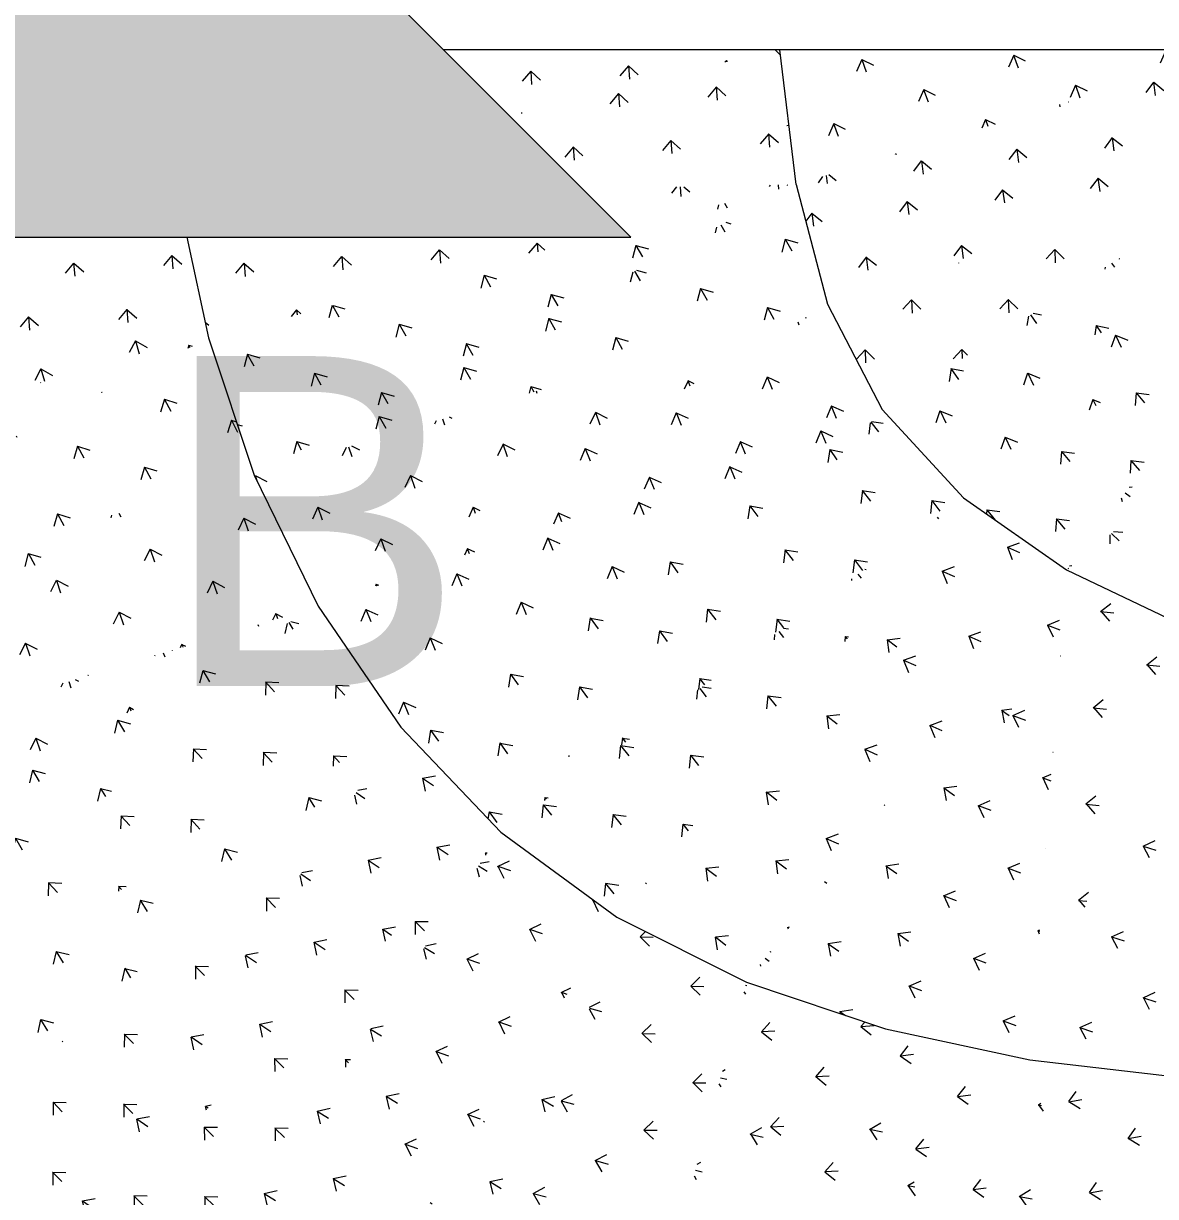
# Model space of a CAD drawing. Header units: millimetres. Extents: x 12827 to 178996, y -27589 to 73652.
# Drawn here: x 61794 to 65843, y -12745 to -8548 of the extents above; entities that cross this region are included whole.
import ezdxf

# ---------------------------------------------------------------- set-up
doc = ezdxf.new("R2010")
doc.units = ezdxf.units.MM
for name, color, linetype, lineweight in [('A-DETL-GENF', 92, 'Continuous', 20), ('A-DETL-THIN', 151, 'Continuous', 9), ('A-FLOR', 192, 'Continuous', 9), ('A-FLOR-PATT', 8, 'Continuous', 9), ('A-WALL', 113, 'Continuous', 20), ('G-ANNO-TEXT', 231, 'Continuous', 5)]:
    doc.layers.add(name, color=color, linetype=linetype, lineweight=lineweight)
doc.styles.add('Arial_4', font='arial.ttf', dxfattribs={"height": 1180.239521})

msp = doc.modelspace()

# ---------------------------------------------------------------- hatches: boundary and pattern name
at = {"layer": 'A-DETL-GENF'}
h = msp.add_hatch(color=7, dxfattribs=at)
h.paths.add_polyline_path([(63966.38843, -9312.51454), (61723.03825, -7069.16435), (61723.03825, -9312.51454)], flags=0)
h.paths.add_polyline_path([(100079.91494, 12764.60871), (100079.91494, 15007.95889), (97836.56475, 15007.95889), (99867.43203, 12977.09161)], flags=0)
h.paths.add_polyline_path([(27942.02118, 12764.60871), (30185.37136, 15007.95889), (27942.02118, 15007.95889)], flags=0)
h.paths.add_polyline_path([(100079.91494, 39639.13527), (100079.91494, 41882.48546), (97836.56475, 41882.48546), (99860.65762, 39858.39259)], flags=0)
h.paths.add_polyline_path([(27942.02118, 39639.13527), (30185.37136, 41882.48546), (27942.02118, 41882.48546)], flags=0)
h.paths.add_polyline_path([(61723.03825, 64831.04325), (63966.38843, 67074.39344), (61723.03825, 67074.39344)], flags=0)
at = {"layer": 'A-FLOR-PATT'}
h = msp.add_hatch(dxfattribs=at)
h.set_pattern_fill('FP_1572', color=256, style=0, pattern_type=2)
h.set_pattern_definition([(282.764, (84562.43, 4539.59), (207.8917, -140.8571), [41.982, -274.663]), (230.607, (84562.43, 4539.6), (207.8925, -140.856), [40.751, -176.589]), (325.88, (84562.43, 4539.6), (137.934, 167.9622), [47.084, -204.032])])
h.paths.add_polyline_path([(63304.07959, -8650.2057), (64481.92617, -8642.51452), (63296.38841, -8642.51452)], flags=0)
h = msp.add_hatch(dxfattribs=at)
h.set_pattern_fill('FP_1571', color=256, style=0, pattern_type=2)
h.set_pattern_definition([(273.36, (92573.09, 23791.07), (185.38196, -169.73865), [47.617, -311.532]), (228.962, (92573.1, 23791.07), (185.3805, -169.7398), [46.93, -203.365]), (317.522, (92573.1, 23791.07), (164.3335, 188.7926), [47.128, -204.223])])
h.paths.add_polyline_path([(63531.15548, -8877.28158), (64481.92617, -8642.51452), (63304.07959, -8650.2057), (63310.79229, -8656.9184)], flags=0)
h = msp.add_hatch(dxfattribs=at)
h.set_pattern_fill('FP_1576', color=256, style=0, pattern_type=2)
h.set_pattern_definition([(274.121, (91730.2, 24399.14), (187.6376, -167.2833), [47.616, -311.528]), (229.717, (91730.2, 24399.14), (187.6386, -167.2813), [46.929, -203.358]), (318.282, (91730.2, 24399.14), (161.8289, 190.9324), [47.134, -204.246])])
h.paths.add_polyline_path([(63793.97135, -9140.09746), (64557.6999, -9124.61182), (64481.92617, -8642.51452), (63531.15548, -8877.28158), (63778.48572, -9124.61182)], flags=0)
h = msp.add_hatch(dxfattribs=at)
h.set_pattern_fill('FP_1575', color=256, style=0, pattern_type=2)
h.set_pattern_definition([(8.932, (-11863.18, 30351.01), (149.54113, 205.31284), [47.625, -311.585]), (323.932, (-11863.18, 30351), (149.5412, 205.313), [47.625, -206.375]), (53.932, (-11863.18, 30351), (-205.313, 149.5412), [47.625, -206.375])])
h.paths.add_polyline_path([(64557.6999, -9124.61182), (64499.18862, -8659.95883), (64481.92617, -8642.51452), (64547.63646, -9060.5849)], flags=0)
h = msp.add_hatch(dxfattribs=at)
h.set_pattern_fill('FP_1730', color=256, style=0, pattern_type=2)
h.set_pattern_definition([(289.668, (76727.66, 35154.58), (221.238, -107.55495), [47.517, -310.877]), (246.367, (76727.66, 35154.58), (221.2385, -107.5526), [47.059, -203.921]), (334.074, (76727.66, 35154.58), (100.6117, 229.9309), [46.124, -199.872])])
h.paths.add_polyline_path([(64557.6999, -9124.61182), (66144.67365, -8642.51452), (64499.18862, -8642.51452)], flags=0)
h = msp.add_hatch(dxfattribs=at)
h.set_pattern_fill('FP_1729', color=256, style=0, pattern_type=2)
h.set_pattern_definition([(277.249, (88403.66, 23638.28), (193.3338, -157.4674), [47.616, -311.524]), (233.33, (88403.66, 23638.28), (193.3324, -157.469), [46.472, -201.38]), (320.838, (88403.66, 23638.28), (148.0161, 198.8017), [46.753, -202.595])])
h.paths.add_polyline_path([(64557.6999, -9124.61182), (66226.05798, -9060.5849), (66144.67365, -8642.51452), (64930.81577, -9011.26517)], flags=0)
h = msp.add_hatch(dxfattribs=at)
h.set_pattern_fill('FP_1731', color=256, style=0, pattern_type=2)
h.set_pattern_definition([(277.61, (88007.8, 23277.71), (194.3468, -157.0883), [47.591, -311.365]), (233.542, (88007.8, 23277.7), (194.3473, -157.0879), [46.323, -200.735]), (321.052, (88007.8, 23277.7), (146.8098, 198.7075), [46.855, -203.04])])
h.paths.add_polyline_path([(64669.62659, -9552.7283), (66226.05798, -9060.5849), (64557.6999, -9124.61182), (64602.50402, -9295.98635)], flags=0)
h = msp.add_hatch(dxfattribs=at)
h.set_pattern_fill('FP_1686', color=256, style=0, pattern_type=2)
h.set_pattern_definition([(272.274, (94342.1, 9418.22), (180.1756, -177.3686), [47.215, -308.905]), (227.066, (94342.1, 9418.22), (180.1782, -177.3671), [45.706, -198.061]), (315.45, (94342.1, 9418.22), (166.0449, 178.471), [47.406, -205.425])])
h.paths.add_polyline_path([(64865.11021, -9929.77854), (66226.05798, -9060.5849), (64669.62659, -9552.7283)], flags=0)
h = msp.add_hatch(dxfattribs=at)
h.set_pattern_fill('FP_1734', color=256, style=0, pattern_type=2)
h.set_pattern_definition([(304.466, (60043.79, 41293.44), (240.76014, -47.319), [47.497, -310.747]), (261.285, (60043.8, 41293.44), (240.7603, -47.3172), [47.051, -203.886]), (348.881, (60043.8, 41293.44), (38.0225, 248.0395), [46.006, -199.36])])
h.paths.add_polyline_path([(64865.11021, -9929.77854), (66358.26682, -9404.71221), (66226.05798, -9060.5849), (64930.81577, -9887.81451)], flags=0)
h = msp.add_hatch(dxfattribs=at)
h.set_pattern_fill('FP_1573', color=256, style=0, pattern_type=2)
h.set_pattern_definition([(274.307, (91307.18, 24218.22), (188.18535, -167.1081), [47.602, -311.432]), (229.819, (91307.18, 24218.22), (188.184, -167.1092), [46.853, -203.028]), (318.395, (91307.18, 24218.22), (161.2221, 190.9124), [47.188, -204.483])])
h.paths.add_polyline_path([(62456.25773, -9673.15729), (63837.85677, -9312.51454), (62378.79495, -9312.51454)], flags=0)
h.paths.add_polyline_path([(63939.78247, -9285.90858), (64557.6999, -9124.61182), (63793.97135, -9140.09746)], flags=0)
h = msp.add_hatch(dxfattribs=at)
h.set_pattern_fill('FP_1577', color=256, style=0, pattern_type=2)
h.set_pattern_definition([(299.464, (66235.3, 42944.97), (239.9136, -68.5179), [47.578, -311.276]), (255.43, (66235.3, 42944.97), (239.9139, -68.5178), [47.255, -204.774]), (344.061, (66235.3, 42944.97), (63.4013, 243.9239), [46.782, -202.723])])
h.paths.add_polyline_path([(62618.77376, -10163.75861), (64557.6999, -9124.61182), (63939.78247, -9285.90858), (63966.38843, -9312.51454), (63837.85677, -9312.51454), (62456.25773, -9673.15729), (62490.95325, -9777.89568)], flags=0)
h = msp.add_hatch(dxfattribs=at)
h.set_pattern_fill('FP_1574', color=256, style=0, pattern_type=2)
h.set_pattern_definition([(299.318, (66158.1, 43217.28), (239.4019, -68.5036), [47.542, -311.041]), (255.351, (66158.1, 43217.28), (239.402, -68.5028), [47.316, -205.037]), (344.032, (66158.1, 43217.28), (63.8194, 244.1507), [46.689, -202.321])])
h.paths.add_polyline_path([(62618.77376, -10163.75861), (64669.62659, -9552.7283), (64557.6999, -9124.61182), (63534.17833, -9673.15729)], flags=0)
h = msp.add_hatch(dxfattribs=at)
h.set_pattern_fill('FP_1432', color=256, style=0, pattern_type=2)
h.set_pattern_definition([(274.65, (91319.9, 27583.52), (190.2701, -165.561), [47.609, -311.481]), (230.042, (91319.9, 27583.52), (190.2709, -165.5608), [47.051, -203.887]), (318.973, (91319.9, 27583.52), (161.1569, 192.3492), [47.291, -204.926])])
h.paths.add_polyline_path([(59904.03755, -9777.89568), (62456.25773, -9673.15729), (62378.79495, -9312.51454), (61773.28649, -9312.51454), (59973.86786, -9760.51025)], flags=0)
h = msp.add_hatch(dxfattribs=at)
h.set_pattern_fill('FP_1695', color=256, style=0, pattern_type=2)
h.set_pattern_definition([(295.239, (72253.2, 30891.24), (233.0475, -93.9483), [47.377, -309.962]), (250.613, (72253.2, 30891.24), (233.0467, -93.9503), [45.574, -197.485]), (338.044, (72253.2, 30891.24), (80.6815, 229.2779), [47.113, -204.158])])
h.paths.add_polyline_path([(65155.60249, -10245.85681), (66358.26682, -9404.71221), (64865.11021, -9929.77854), (64930.81577, -10001.27132)], flags=0)
h = msp.add_hatch(dxfattribs=at)
h.set_pattern_fill('FP_1694', color=256, style=0, pattern_type=2)
h.set_pattern_definition([(310.001, (57717.15, 35610.74), (248.41105, -32.20766), [47.416, -310.219]), (265.619, (57717.15, 35610.74), (248.4107, -32.2058), [45.462, -197]), (352.613, (57717.15, 35610.74), (18.5211, 241.7532), [46.967, -203.523])])
h.paths.add_polyline_path([(65523.83337, -10503.51998), (66358.26682, -9404.71221), (65155.60249, -10245.85681), (65393.45884, -10412.29266)], flags=0)
h = msp.add_hatch(dxfattribs=at)
h.set_pattern_fill('FP_1723', color=256, style=0, pattern_type=2)
h.set_pattern_definition([(323.545, (38120.7, 40425.6), (240.2083, 32.64647), [47.454, -310.465]), (280.998, (38120.7, 40425.6), (240.2082, 32.6483), [46.858, -203.051]), (7.74, (38120.7, 40425.6), (-47.6764, 245.319), [45.453, -196.963])])
h.paths.add_polyline_path([(65523.83337, -10503.51998), (66569.74086, -9654.03258), (66358.26682, -9404.71221), (65719.50251, -10245.85681)], flags=0)
h = msp.add_hatch(dxfattribs=at)
h.set_pattern_fill('FP_1566', color=256, style=0, pattern_type=2)
h.set_pattern_definition([(289.261, (77303.65, 35271.42), (224.65414, -112.8962), [47.606, -311.463]), (244.837, (77303.65, 35271.42), (224.6551, -112.8947), [46.834, -202.946]), (333.319, (77303.65, 35271.42), (106.2063, 226.0743), [47.142, -204.284])])
h.paths.add_polyline_path([(62848.24995, -10633.36715), (64669.62659, -9552.7283), (62618.77376, -10163.75861)], flags=0)
h = msp.add_hatch(dxfattribs=at)
h.set_pattern_fill('FP_1578', color=256, style=0, pattern_type=2)
h.set_pattern_definition([(291.74, (74656.64, 36817.72), (229.2592, -102.9197), [47.612, -311.5]), (247.351, (74656.64, 36817.72), (229.2607, -102.9166), [46.861, -203.065]), (335.824, (74656.64, 36817.72), (96.2444, 230.651), [47.119, -204.182])])
h.paths.add_polyline_path([(62848.24995, -10633.36715), (64865.11021, -9929.77854), (64669.62659, -9552.7283)], flags=0)
h = msp.add_hatch(dxfattribs=at)
h.set_pattern_fill('FP_1429', color=256, style=0, pattern_type=2)
h.set_pattern_definition([(286.169, (80431.05, 38223.46), (219.04453, -122.31455), [47.603, -311.439]), (241.851, (80431.05, 38223.46), (219.0448, -122.3149), [47.32, -205.055]), (330.821, (80431.05, 38223.46), (119.0616, 222.525), [47.04, -203.841])])
h.paths.add_polyline_path([(59973.86786, -10330.47123), (62456.25773, -9673.15729), (59904.03755, -9777.89568), (59920.34099, -9906.90675)], flags=0)
h = msp.add_hatch(dxfattribs=at)
h.set_pattern_fill('FP_1430', color=256, style=0, pattern_type=2)
h.set_pattern_definition([(297.816, (67745.97, 45576.9), (239.0492, -74.8279), [47.566, -311.199]), (253.542, (67745.97, 45576.9), (239.0507, -74.8248), [47.408, -205.435]), (342.619, (67745.97, 45576.9), (71.6354, 242.4827), [46.966, -203.521])])
h.paths.add_polyline_path([(60099.44684, -10874.59786), (62456.25773, -9673.15729), (59973.86786, -10330.47123), (59999.71192, -10442.45206)], flags=0)
h = msp.add_hatch(dxfattribs=at)
h.set_pattern_fill('FP_1433', color=256, style=0, pattern_type=2)
h.set_pattern_definition([(297.966, (67785.33, 45261.18), (239.5726, -74.84156), [47.601, -311.426]), (253.62, (67785.33, 45261.18), (239.5725, -74.8427), [47.345, -205.163]), (342.651, (67785.33, 45261.18), (71.2092, 242.2593), [47.061, -203.93])])
h.paths.add_polyline_path([(60099.44684, -10874.59786), (62618.77376, -10163.75861), (62456.25773, -9673.15729), (61566.45571, -10126.7551)], flags=0)
h = msp.add_hatch(dxfattribs=at)
h.set_pattern_fill('FP_1696', color=256, style=0, pattern_type=2)
h.set_pattern_definition([(315.342, (53919.57, 33539.79), (250.56396, -11.92266), [47.198, -308.791]), (270.639, (53919.57, 33539.8), (250.5635, -11.9214), [44.683, -193.625]), (357.276, (53919.57, 33539.8), (-2.6572, 238.2925), [47.034, -203.813])])
h.paths.add_polyline_path([(65949.60334, -10706.59607), (66569.74086, -9654.03258), (65523.83337, -10503.51998), (65915.94908, -10690.54427)], flags=0)
h = msp.add_hatch(dxfattribs=at)
h.set_pattern_fill('FP_1565', color=256, style=0, pattern_type=2)
h.set_pattern_definition([(292.107, (74433.97, 36022.36), (230.231, -102.3737), [47.562, -311.174]), (247.509, (74433.97, 36022.36), (230.2327, -102.3712), [46.673, -202.25]), (336.028, (74433.97, 36022.36), (95.2222, 229.9902), [47.244, -204.722])])
h.paths.add_polyline_path([(63143.45834, -11065.31411), (64865.11021, -9929.77854), (62848.24995, -10633.36715)], flags=0)
h = msp.add_hatch(dxfattribs=at)
h.set_pattern_fill('FP_1536', color=256, style=0, pattern_type=2)
h.set_pattern_definition([(305.592, (59838.15, 42260.3), (247.2102, -45.58674), [47.597, -311.405]), (261.17, (59838.15, 42260.3), (247.2102, -45.5869), [46.744, -202.558]), (349.552, (59838.15, 42260.3), (38.267, 246.348), [47.133, -204.245])])
h.paths.add_polyline_path([(63500.99808, -11441.54957), (64865.11021, -9929.77854), (63143.45834, -11065.31411)], flags=0)
h = msp.add_hatch(dxfattribs=at)
h.set_pattern_fill('FP_1563', color=256, style=0, pattern_type=2)
h.set_pattern_definition([(307.799, (56989.77, 43097.9), (248.4143, -35.6856), [47.615, -311.519]), (263.492, (56989.77, 43097.9), (248.4143, -35.6837), [46.819, -202.881]), (351.825, (56989.77, 43097.9), (28.3043, 248.0902), [47.056, -203.908])])
h.paths.add_polyline_path([(63500.99808, -11441.54957), (65155.60249, -10245.85681), (64865.11021, -9929.77854), (63840.48558, -11065.31411)], flags=0)
h = msp.add_hatch(dxfattribs=at)
h.set_pattern_fill('FP_1421', color=256, style=0, pattern_type=2)
h.set_pattern_definition([(299.045, (66219.9, 45588.26), (240.97286, -70.44706), [47.606, -311.459]), (254.69, (66219.9, 45588.26), (240.9729, -70.4469), [47.329, -205.09]), (343.704, (66219.9, 45588.26), (66.6488, 243.4614), [47.074, -203.986])])
h.paths.add_polyline_path([(60296.62562, -11402.4092), (62618.77376, -10163.75861), (60099.44684, -10874.59786)], flags=0)
h = msp.add_hatch(dxfattribs=at)
h.set_pattern_fill('FP_1420', color=256, style=0, pattern_type=2)
h.set_pattern_definition([(288.514, (77741.33, 38349.59), (224.6417, -114.9966), [47.61, -311.489]), (243.872, (77741.33, 38349.59), (224.6408, -114.9982), [47.097, -204.087]), (332.891, (77741.33, 38349.59), (110.6167, 225.5166), [47.318, -205.047])])
h.paths.add_polyline_path([(60296.62562, -11402.4092), (62848.24995, -10633.36715), (62618.77376, -10163.75861), (61566.45571, -10725.07266)], flags=0)
h = msp.add_hatch(dxfattribs=at)
h.set_pattern_fill('FP_1535', color=256, style=0, pattern_type=2)
h.set_pattern_definition([(308.428, (57312.5, 41807.21), (249.77213, -34.32), [47.515, -310.863]), (263.741, (57312.5, 41807.21), (249.7723, -34.3185), [46.483, -201.425]), (352.177, (57312.5, 41807.21), (27.0259, 246.4299), [47.272, -204.847])])
h.paths.add_polyline_path([(63916.7044, -11745.89008), (65155.60249, -10245.85681), (63500.99808, -11441.54957)], flags=0)
h = msp.add_hatch(dxfattribs=at)
h.set_pattern_fill('FP_1537', color=256, style=0, pattern_type=2)
h.set_pattern_definition([(322.325, (41367.42, 43875.77), (250.051, 26.6123), [47.564, -311.187]), (277.849, (41367.42, 43875.77), (250.0515, 26.6111), [46.538, -201.663]), (6.075, (41367.42, 43875.77), (-33.8964, 245.8755), [47.149, -204.314])])
h.paths.add_polyline_path([(64379.94516, -11977.9535), (65155.60249, -10245.85681), (63916.7044, -11745.89008)], flags=0)
h = msp.add_hatch(dxfattribs=at)
h.set_pattern_fill('FP_1564', color=256, style=0, pattern_type=2)
h.set_pattern_definition([(335.782, (23216.3, 42603.46), (232.75616, 85.7576), [47.565, -311.195]), (292.068, (23216.3, 42603.46), (232.75625, 85.7578), [47.126, -204.213]), (20.226, (23216.3, 42603.46), (-94.4298, 232.9254), [46.51, -201.542])])
h.paths.add_polyline_path([(64379.94516, -11977.9535), (65523.83337, -10503.51998), (65155.60249, -10245.85681), (64483.86643, -11745.89008)], flags=0)
h = msp.add_hatch(dxfattribs=at)
h.set_pattern_fill('FP_1542', color=256, style=0, pattern_type=2)
h.set_pattern_definition([(324.603, (39829.96, 42604.76), (249.46075, 35.41366), [47.466, -310.545]), (279.901, (39829.96, 42604.76), (249.4607, 35.4163), [46.211, -200.247]), (8.08, (39829.96, 42604.76), (-42.3758, 242.787), [47.243, -204.719])])
h.paths.add_polyline_path([(64876.83376, -12145.3093), (65523.83337, -10503.51998), (64379.94516, -11977.9535)], flags=0)
h = msp.add_hatch(dxfattribs=at)
h.set_pattern_fill('FP_1528', color=256, style=0, pattern_type=2)
h.set_pattern_definition([(339.694, (21882.39, 40055.94), (230.15454, 99.0567), [47.585, -311.32]), (295.456, (21882.4, 40055.94), (230.1547, 99.0553), [46.435, -201.217]), (23.286, (21882.4, 40055.94), (-106.443, 223.6094), [46.981, -203.585])])
h.paths.add_polyline_path([(65393.45884, -12255.58738), (65523.83337, -10503.51998), (64876.83376, -12145.3093), (64930.81577, -12156.83223)], flags=0)
h = msp.add_hatch(dxfattribs=at)
h.set_pattern_fill('FP_1567', color=256, style=0, pattern_type=2)
h.set_pattern_definition([(353.973, (3344.95, 32039.4), (190.84324, 153.47434), [47.38, -309.984]), (310.746, (3344.95, 32039.4), (190.8416, 153.4768), [47.269, -204.831]), (38.806, (3344.95, 32039.4), (-164.5459, 190.9955), [45.919, -198.98])])
h.paths.add_polyline_path([(65393.45884, -12255.58738), (65949.60334, -10706.59607), (65523.83337, -10503.51998), (65401.66483, -12145.3093)], flags=0)
h = msp.add_hatch(dxfattribs=at)
h.set_pattern_fill('FP_1419', color=256, style=0, pattern_type=2)
h.set_pattern_definition([(288.617, (77485.6, 38086.84), (224.9264, -114.8564), [47.596, -311.398]), (243.916, (77485.6, 38086.84), (224.9265, -114.8567), [47.045, -203.862]), (332.949, (77485.6, 38086.84), (110.3216, 225.3527), [47.354, -205.201])])
h.paths.add_polyline_path([(60574.01148, -11902.20413), (62848.24995, -10633.36715), (60296.62562, -11402.4092)], flags=0)
h = msp.add_hatch(dxfattribs=at)
h.set_pattern_fill('FP_1422', color=256, style=0, pattern_type=2)
h.set_pattern_definition([(300.611, (64596.77, 44709.13), (243.62463, -65.4158), [47.612, -311.499]), (255.997, (64596.77, 44709.13), (243.625, -65.4156), [47.084, -204.029]), (344.97, (64596.77, 44709.13), (60.7624, 243.6511), [47.298, -204.956])])
h.paths.add_polyline_path([(60923.20745, -12355.97897), (62848.24995, -10633.36715), (60574.01148, -11902.20413)], flags=0)
h = msp.add_hatch(dxfattribs=at)
h.set_pattern_fill('FP_1424', color=256, style=0, pattern_type=2)
h.set_pattern_definition([(312.467, (50064.18, 49349.29), (250.66697, -12.6837), [47.607, -311.467]), (268.131, (50064.18, 49349.3), (250.6668, -12.6811), [47.311, -205.016]), (357.104, (50064.18, 49349.3), (8.2291, 252.1923), [47.06, -203.927])])
h.paths.add_polyline_path([(60923.20745, -12355.97897), (63143.45834, -11065.31411), (62848.24995, -10633.36715), (61430.30709, -11902.20413)], flags=0)
h = msp.add_hatch(dxfattribs=at)
h.set_pattern_fill('FP_1527', color=256, style=0, pattern_type=2)
h.set_pattern_definition([(341.846, (20685.59, 38192.7), (226.95357, 106.3715), [47.533, -310.983]), (297.54, (20685.6, 38192.7), (226.9539, 106.3713), [46.114, -199.829]), (25.112, (20685.6, 38192.7), (-113.71545, 218.076), [46.996, -203.649])])
h.paths.add_polyline_path([(65915.94908, -12316.42478), (65949.60334, -10706.59607), (65393.45884, -12255.58738)], flags=0)
h = msp.add_hatch(dxfattribs=at)
h.set_pattern_fill('FP_1391', color=256, style=0, pattern_type=2)
h.set_pattern_definition([(301.924, (63306.94, 44218.64), (245.3747, -60.5412), [47.563, -311.178]), (257.144, (63306.94, 44218.64), (245.376, -60.5391), [46.915, -203.298]), (346.141, (63306.94, 44218.64), (55.6718, 243.9413), [47.387, -205.346])])
h.paths.add_polyline_path([(61333.50511, -12744.87328), (63143.45834, -11065.31411), (60923.20745, -12355.97897), (60936.03253, -12368.13503)], flags=0)
h = msp.add_hatch(dxfattribs=at)
h.set_pattern_fill('FP_1390', color=256, style=0, pattern_type=2)
h.set_pattern_definition([(314.278, (49215.55, 47742.82), (252.376, -6.7198), [47.579, -311.285]), (269.58, (49215.55, 47742.82), (252.3755, -6.7162), [46.916, -203.303]), (358.475, (49215.55, 47742.82), (1.8376, 250.2127), [47.337, -205.128])])
h.paths.add_polyline_path([(61794.21442, -13050.25881), (63143.45834, -11065.31411), (61333.50511, -12744.87328), (61566.45571, -12899.28679)], flags=0)
h = msp.add_hatch(dxfattribs=at)
h.set_pattern_fill('FP_1425', color=256, style=0, pattern_type=2)
h.set_pattern_definition([(325.954, (33250.18, 49111.99), (245.7224, 46.18974), [47.575, -311.259]), (281.796, (33250.18, 49112), (245.72315, 46.188), [47.328, -205.089]), (10.646, (33250.18, 49112), (-51.603, 247.08585), [46.88, -203.146])])
h.paths.add_polyline_path([(61794.21442, -13050.25881), (63500.99808, -11441.54957), (63143.45834, -11065.31411), (62001.79681, -12744.87328)], flags=0)
h = msp.add_hatch(dxfattribs=at)
h.set_pattern_fill('FP_1392', color=256, style=0, pattern_type=2)
h.set_pattern_definition([(315.337, (48906.47, 46299.02), (252.9749, -3.1663), [47.456, -310.477]), (270.371, (48906.47, 46299.02), (252.9748, -3.163), [46.583, -201.859]), (359.283, (48906.47, 46299.02), (-1.6063, 248.4366), [47.437, -205.558])])
h.paths.add_polyline_path([(62295.65688, -13266.29691), (63500.99808, -11441.54957), (61794.21442, -13050.25881)], flags=0)
h = msp.add_hatch(dxfattribs=at)
h.set_pattern_fill('FP_1394', color=256, style=0, pattern_type=2)
h.set_pattern_definition([(328.19, (33976.39, 46659.28), (246.92936, 52.80122), [47.505, -310.802]), (283.397, (33976.4, 46659.28), (246.9295, 52.8016), [46.58, -201.847]), (12.07, (33976.4, 46659.28), (-57.5605, 241.6663), [47.346, -205.166])])
h.paths.add_polyline_path([(62829.67217, -13406.34412), (63500.99808, -11441.54957), (62295.65688, -13266.29691)], flags=0)
h = msp.add_hatch(dxfattribs=at)
h.set_pattern_fill('FP_1426', color=256, style=0, pattern_type=2)
h.set_pattern_definition([(340.533, (15997.55, 43559.44), (224.20845, 105.94385), [47.5, -310.766]), (296.749, (15997.55, 43559.44), (224.2079, 105.9435), [47.315, -205.031]), (25.291, (15997.55, 43559.44), (-113.5731, 225.343), [46.496, -201.483])])
h.paths.add_polyline_path([(62829.67217, -13406.34412), (63916.7044, -11745.89008), (63500.99808, -11441.54957), (62877.52314, -13266.29691)], flags=0)
h = msp.add_hatch(dxfattribs=at)
h.set_pattern_fill('FP_1383', color=256, style=0, pattern_type=2)
h.set_pattern_definition([(329.209, (34354.28, 44765.01), (246.5697, 55.6493), [47.352, -309.797]), (284.175, (34354.28, 44765), (246.5703, 55.6475), [46.119, -199.847]), (12.718, (34354.28, 44765), (-60.234, 238.4762), [47.395, -205.377])])
h.paths.add_polyline_path([(63388.22491, -13485.33677), (63916.7044, -11745.89008), (62829.67217, -13406.34412)], flags=0)
h = msp.add_hatch(dxfattribs=at)
h.set_pattern_fill('FP_1382', color=256, style=0, pattern_type=2)
h.set_pattern_definition([(344.364, (16340.16, 40770.71), (222.08886, 117.6296), [47.538, -311.015]), (299.897, (16340.16, 40770.71), (222.0886, 117.6291), [46.342, -200.817]), (27.908, (16340.16, 40770.71), (-123.1947, 214.2687), [47.122, -204.195])])
h.paths.add_polyline_path([(63963.27975, -13518.2112), (63916.7044, -11745.89008), (63388.22491, -13485.33677), (63916.7044, -13515.54861)], flags=0)
h = msp.add_hatch(dxfattribs=at)
h.set_pattern_fill('FP_1423', color=256, style=0, pattern_type=2)
h.set_pattern_definition([(358.912, (-2804.29, 29696.33), (174.43616, 169.40734), [47.179, -308.67]), (315.831, (-2804.29, 29696.33), (174.4364, 169.4072), [47.405, -205.421]), (44.162, (-2804.29, 29696.33), (-181.3487, 176.164), [45.592, -197.567])])
h.paths.add_polyline_path([(63963.27975, -13518.2112), (64379.94516, -11977.9535), (63916.7044, -11745.89008), (63962.41583, -13485.33677)], flags=0)
h = msp.add_hatch(dxfattribs=at)
h.set_pattern_fill('FP_1384', color=256, style=0, pattern_type=2)
h.set_pattern_definition([(346.497, (15538.65, 37971.5), (218.0685, 123.8246), [47.492, -310.717]), (302.12, (15538.65, 37971.5), (218.0663, 123.8282), [45.929, -199.028]), (29.589, (15538.65, 37971.5), (-130.23936, 207.4646), [47.02, -203.752])])
h.paths.add_polyline_path([(64546.8013, -13519.90376), (64379.94516, -11977.9535), (63963.27975, -13518.2112), (64379.94516, -13519.41978)], flags=0)
h = msp.add_hatch(dxfattribs=at)
h.set_pattern_fill('FP_1427', color=256, style=0, pattern_type=2)
h.set_pattern_definition([(3.051, (-5218.46, 24474.45), (161.49344, 179.54896), [47.221, -308.942]), (320.406, (-5218.46, 24474.45), (161.4936, 179.54805), [47.245, -204.727]), (48.03, (-5218.46, 24474.45), (-194.1629, 160.5939), [45.28, -196.211])])
h.paths.add_polyline_path([(64546.8013, -13519.90376), (64876.83376, -12145.3093), (64379.94516, -11977.9535), (64546.61815, -13518.2112)], flags=0)
h = msp.add_hatch(dxfattribs=at)
h.set_pattern_fill('FP_1385', color=256, style=0, pattern_type=2)
h.set_pattern_definition([(348.409, (14995.23, 35030.13), (214.19284, 128.82363), [47.464, -310.531]), (304.214, (14995.23, 35030.13), (214.1919, 128.82505), [45.518, -197.247]), (31.024, (14995.23, 35030.13), (-136.5006, 200.7547), [46.865, -203.083])])
h.paths.add_polyline_path([(64546.8013, -13519.90376), (65130.7542, -13505.35078), (64876.83376, -12145.3093), (64823.33455, -12368.13503)], flags=0)
h = msp.add_hatch(dxfattribs=at)
h.set_pattern_fill('FP_1398', color=256, style=0, pattern_type=2)
h.set_pattern_definition([(6.818, (-6928.94, 19404.8), (149.18197, 187.61604), [47.248, -309.118]), (324.625, (-6928.94, 19404.8), (149.1837, 187.61395), [47.063, -203.939]), (51.51, (-6928.94, 19404.8), (-204.66295, 145.3102), [44.943, -194.754])])
h.paths.add_polyline_path([(65130.7542, -13505.35078), (65393.45884, -12255.58738), (64876.83376, -12145.3093), (64930.81577, -12434.44623)], flags=0)
h = msp.add_hatch(dxfattribs=at)
h.set_pattern_fill('FP_1388', color=256, style=0, pattern_type=2)
h.set_pattern_definition([(350.08, (14366.3, 32145.54), (210.34146, 132.89778), [47.471, -310.579]), (306.19, (14366.3, 32145.54), (210.3406, 132.9), [45.205, -195.89]), (32.286, (14366.3, 32145.54), (-142.3576, 194.5798), [46.652, -202.157])])
h.paths.add_polyline_path([(65130.7542, -13505.35078), (65707.38213, -13489.04222), (65393.45884, -12255.58738), (65134.18232, -13489.04222)], flags=0)
h = msp.add_hatch(dxfattribs=at)
h.set_pattern_fill('FP_1396', color=256, style=0, pattern_type=2)
h.set_pattern_definition([(9.98, (-8054.69, 15111.7), (138.8733, 193.75215), [47.284, -309.355]), (328.148, (-8054.69, 15111.7), (138.871, 193.7536), [46.879, -203.141]), (54.369, (-8054.7, 15111.7), (-212.3694, 131.9432), [44.697, -193.685])])
h.paths.add_polyline_path([(65707.38213, -13489.04222), (65915.94908, -12316.42478), (65393.45884, -12255.58738), (65422.10304, -12368.13503)], flags=0)
h = msp.add_hatch(dxfattribs=at)
h.set_pattern_fill('FP_1387', color=256, style=0, pattern_type=2)
h.set_pattern_definition([(13.103, (-8995.77, 12272.42), (130.76187, 200.6183), [47.441, -310.382]), (331.242, (-8995.77, 12272.42), (130.76146, 200.6174), [46.571, -201.809]), (56.904, (-8995.77, 12272.42), (-217.7455, 119.4983), [44.901, -194.57])])
h.paths.add_polyline_path([(65707.38213, -13489.04222), (66274.24872, -13476.95773), (65915.94908, -12316.42478), (65709.53153, -13476.95773)], flags=0)

# ---------------------------------------------------------------- linework, layer by layer
at = {"layer": 'A-DETL-THIN'}
for p, q in [((63966.38843, -9312.51454), (61723.03825, -7069.16435)), ((61723.03825, -9312.51454), (63966.38843, -9312.51454))]:
    msp.add_line(p, q, dxfattribs=at)
at = {"layer": 'A-FLOR'}
for p, q in [((64481.92617, -8642.51452), (64501.60177, -8662.3974)), ((64557.6999, -9124.61182), (64499.18862, -8642.51452)), ((64557.6999, -9124.61182), (64669.62659, -9552.7283)), ((62378.79495, -9312.51454), (62456.25773, -9673.15729)), ((64669.62659, -9552.7283), (64865.11021, -9929.77854)), ((62456.25773, -9673.15729), (62618.77376, -10163.75861)), ((64865.11021, -9929.77854), (65155.60249, -10245.85681)), ((62618.77376, -10163.75861), (62848.24995, -10633.36715)), ((65155.60249, -10245.85681), (65523.83337, -10503.51998)), ((65523.83337, -10503.51998), (65949.60334, -10706.59607)), ((62848.24995, -10633.36715), (63143.45834, -11065.31411)), ((63143.45834, -11065.31411), (63500.99808, -11441.54957)), ((63500.99808, -11441.54957), (63916.7044, -11745.89008)), ((63916.7044, -11745.89008), (64379.94516, -11977.9535)), ((64379.94516, -11977.9535), (64876.83376, -12145.3093)), ((64876.83376, -12145.3093), (65393.45884, -12255.58738)), ((65393.45884, -12255.58738), (65915.94908, -12316.42478))]:
    msp.add_line(p, q, dxfattribs=at)
at = {"layer": 'A-WALL'}
msp.add_line((66826.79297, -8642.51452), (63296.38841, -8642.51452), dxfattribs=at)

# ---------------------------------------------------------------- texts
at = {"layer": 'G-ANNO-TEXT', "color": 7, "insert": (62277.81143, -9738.2932), "char_height": 1180.239521, "width": 1310.4, "attachment_point": 1, "line_spacing_factor": 0.938532, "style": 'Arial_4'}
msp.add_mtext('\\fArial|b0|i0|c134|p34|;B', dxfattribs=at)

doc.saveas('drawing.dxf')
